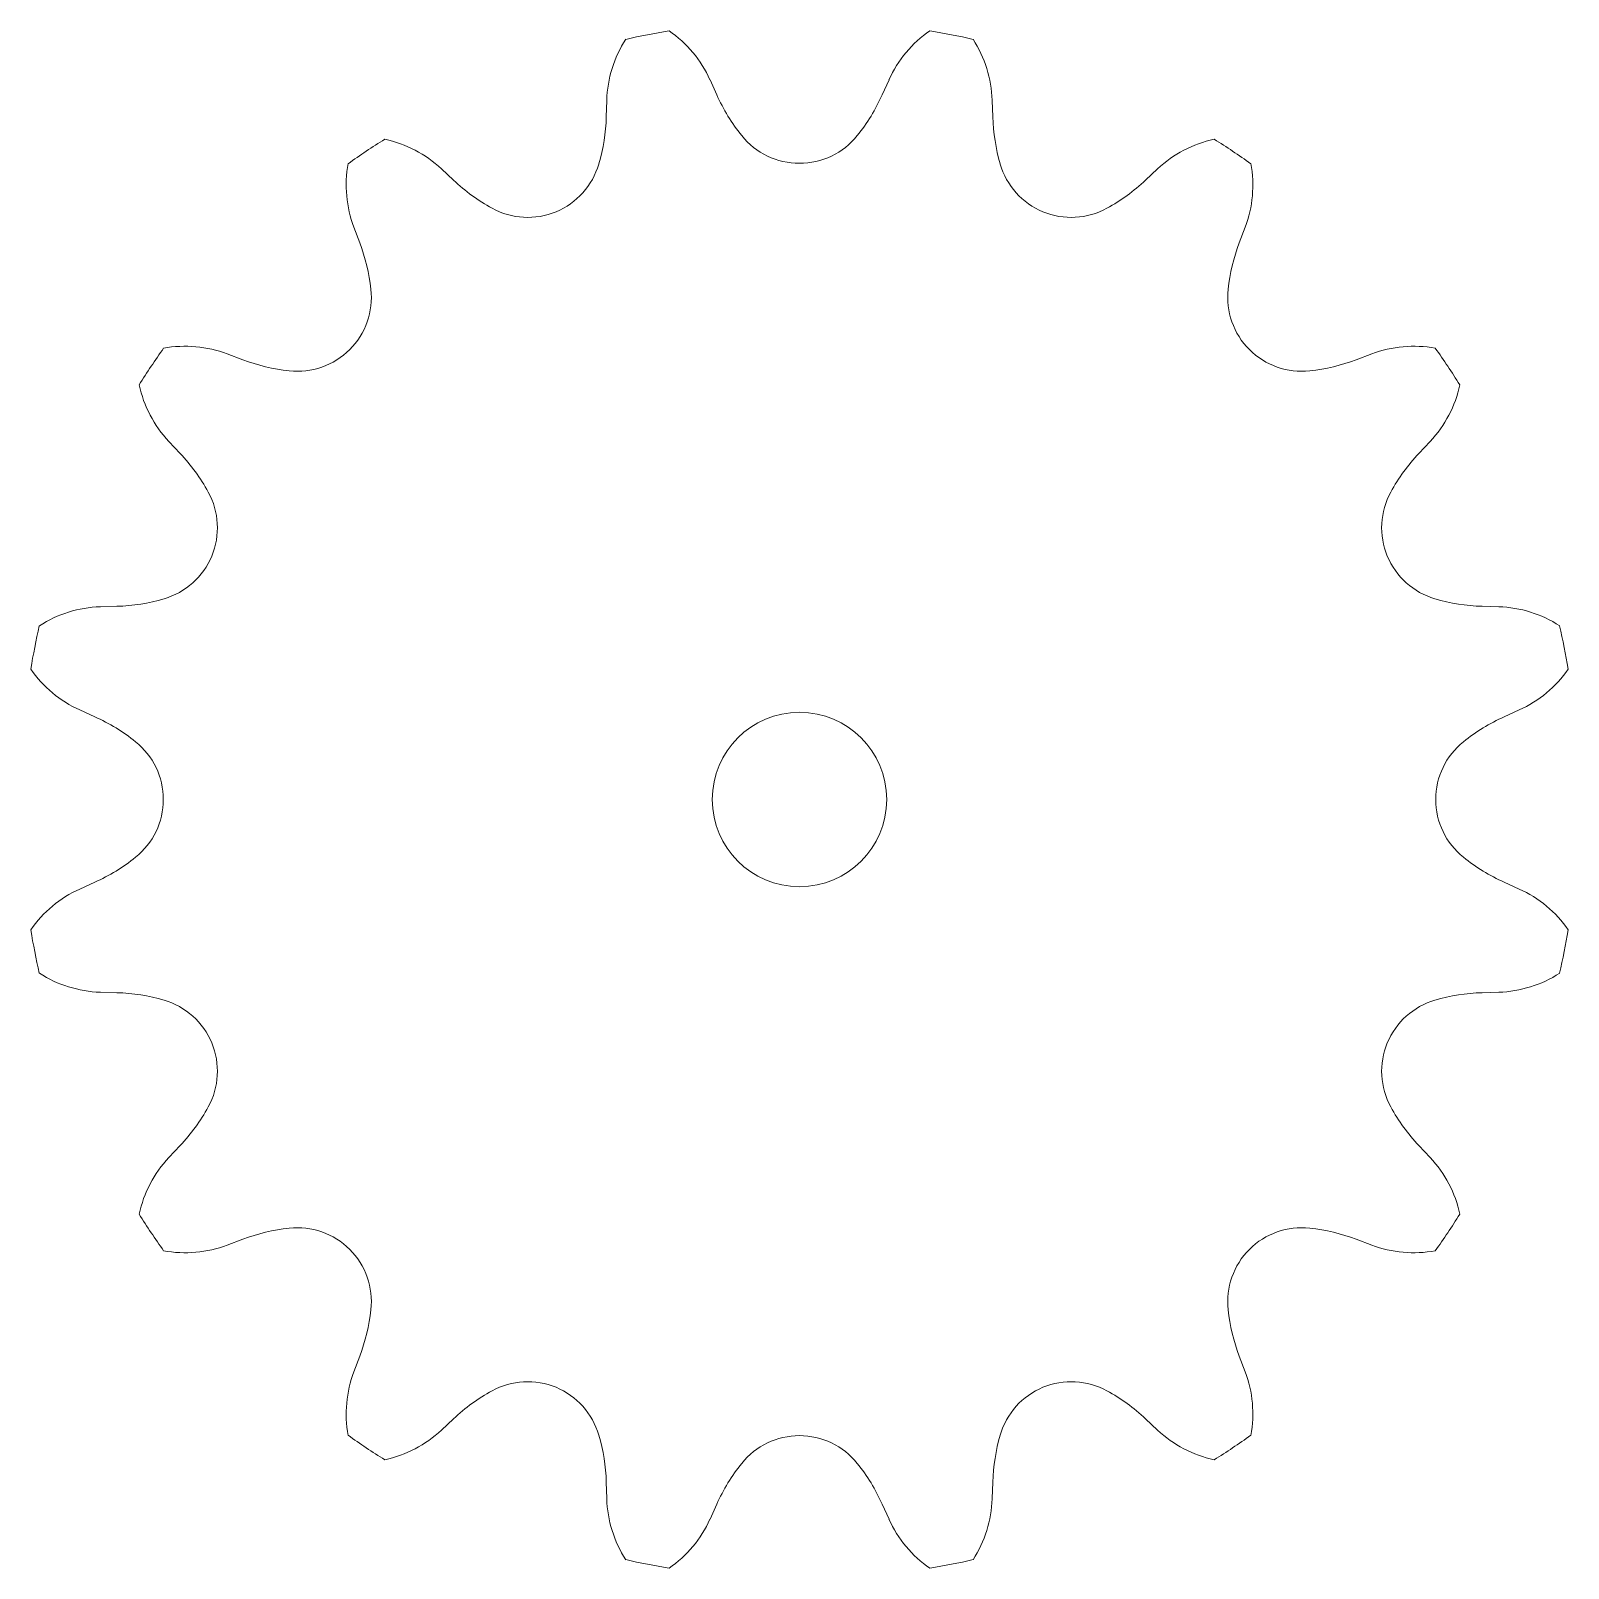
# Model space of a CAD drawing. Header units: inches. Extents: x 1.61 to 3, y 1.42 to 2.81.
import ezdxf

# ---------------------------------------------------------------- set-up
doc = ezdxf.new("R2010")
doc.units = ezdxf.units.IN
doc.header["$MEASUREMENT"] = 0

msp = doc.modelspace()

# ---------------------------------------------------------------- linework, layer by layer
at = {"color": 7, "linetype": 'Continuous', "lineweight": 15}
for p, q in [((2.2302, 2.7496), (2.2241, 2.7631)), ((2.3856, 2.7631), (2.3795, 2.7496)), ((2.131, 2.7446), (2.1305, 2.7297)), ((2.4791, 2.7297), (2.4787, 2.7446)), ((1.9926, 2.6726), (1.9818, 2.6828)), ((2.6279, 2.6828), (2.617, 2.6726)), ((1.9028, 2.6301), (1.9081, 2.6162)), ((2.7015, 2.6162), (2.7068, 2.6301)), ((1.8026, 2.5106), (1.7886, 2.5159)), ((2.821, 2.5159), (2.8071, 2.5106)), ((1.7359, 2.437), (1.7461, 2.4261)), ((2.8635, 2.4261), (2.8737, 2.437)), ((1.689, 2.2882), (1.6741, 2.2877)), ((2.9356, 2.2877), (2.9207, 2.2882)), ((1.6556, 2.1947), (1.6692, 2.1885)), ((2.9405, 2.1885), (2.9541, 2.1947)), ((1.6692, 2.0392), (1.6556, 2.0331)), ((2.9541, 2.0331), (2.9405, 2.0392)), ((1.6741, 1.9401), (1.689, 1.9396)), ((2.9207, 1.9396), (2.9356, 1.9401)), ((1.7461, 1.8017), (1.7359, 1.7908)), ((2.8737, 1.7908), (2.8635, 1.8017)), ((1.7886, 1.7119), (1.8026, 1.7172)), ((2.8071, 1.7172), (2.821, 1.7119)), ((1.9081, 1.6116), (1.9028, 1.5977)), ((2.7068, 1.5977), (2.7015, 1.6116)), ((1.9818, 1.545), (1.9926, 1.5552)), ((2.617, 1.5552), (2.6279, 1.545)), ((2.1305, 1.4981), (2.131, 1.4832)), ((2.4787, 1.4832), (2.4791, 1.4981)), ((2.2241, 1.4646), (2.2302, 1.4782)), ((2.3795, 1.4782), (2.3856, 1.4646))]:
    msp.add_line(p, q, dxfattribs=at)
msp.add_circle((2.3048, 2.1139), 0.0787, dxfattribs=at)
for centre, radius, start, end in [((2.3048, 2.1139), 0.7034, 99.6316, 102.8684), ((2.1263, 2.7191), 0.1072, 24.25, 55.4388), ((2.4833, 2.7191), 0.1072, 124.5612, 155.75), ((2.3048, 2.1139), 0.7034, 77.1316, 80.3684), ((2.2381, 2.7414), 0.1072, 147.0612, 178.25), ((2.3715, 2.7414), 0.1072, 1.75, 32.9388), ((2.3859, 2.8197), 0.1708, 204.25, 218.75), ((2.2237, 2.8197), 0.1708, 321.25, 335.75), ((1.9598, 2.735), 0.1708, 343.75, 358.25), ((2.6499, 2.735), 0.1708, 181.75, 196.25), ((2.3048, 2.1139), 0.7034, 122.1316, 125.3684), ((1.9083, 2.6047), 0.1072, 46.75, 77.9388), ((2.3048, 2.7546), 0.0668, 218.75, 321.25), ((2.7013, 2.6047), 0.1072, 102.0612, 133.25), ((2.3048, 2.1139), 0.7034, 54.6316, 57.8684), ((2.0031, 2.6681), 0.1072, 169.5612, 200.75), ((2.0596, 2.7058), 0.0668, 241.25, 343.75), ((2.55, 2.7058), 0.0668, 196.25, 298.75), ((2.6066, 2.6681), 0.1072, 339.25, 10.4388), ((2.1097, 2.797), 0.1708, 226.75, 241.25), ((2.5, 2.797), 0.1708, 298.75, 313.25), ((1.7484, 2.5556), 0.1708, 6.25, 20.75), ((2.8613, 2.5556), 0.1708, 159.25, 173.75), ((1.8518, 2.567), 0.0668, 263.75, 6.25), ((2.7579, 2.567), 0.0668, 173.75, 276.25), ((2.3048, 2.1139), 0.7034, 144.6316, 147.8684), ((1.7506, 2.4156), 0.1072, 69.25, 100.4388), ((1.8631, 2.6703), 0.1708, 249.25, 263.75), ((2.7466, 2.6703), 0.1708, 276.25, 290.75), ((2.859, 2.4156), 0.1072, 79.5612, 110.75), ((2.3048, 2.1139), 0.7034, 32.1316, 35.3684), ((1.814, 2.5104), 0.1072, 192.0612, 223.25), ((2.7957, 2.5104), 0.1072, 316.75, 347.9388), ((1.6217, 2.3091), 0.1708, 28.75, 43.25), ((2.988, 2.3091), 0.1708, 136.75, 151.25), ((1.7129, 2.3591), 0.0668, 286.25, 28.75), ((2.8968, 2.3591), 0.0668, 151.25, 253.75), ((1.6838, 2.4589), 0.1708, 271.75, 286.25), ((2.9259, 2.4589), 0.1708, 253.75, 268.25), ((1.6774, 2.1806), 0.1072, 91.75, 122.9388), ((2.9323, 2.1806), 0.1072, 57.0612, 88.25), ((2.3048, 2.1139), 0.7034, 167.1316, 170.3684), ((2.3048, 2.1139), 0.7034, 9.6316, 12.8684), ((1.6996, 2.2924), 0.1072, 214.5612, 245.75), ((2.91, 2.2924), 0.1072, 294.25, 325.4388), ((1.599, 2.0328), 0.1708, 51.25, 65.75), ((3.0107, 2.0328), 0.1708, 114.25, 128.75), ((1.6641, 2.1139), 0.0668, 308.75, 51.25), ((2.9456, 2.1139), 0.0668, 128.75, 231.25), ((1.599, 2.195), 0.1708, 294.25, 308.75), ((3.0107, 2.195), 0.1708, 231.25, 245.75), ((1.6996, 1.9354), 0.1072, 114.25, 145.4388), ((2.91, 1.9354), 0.1072, 34.5612, 65.75), ((2.3048, 2.1139), 0.7034, 189.6316, 192.8684), ((2.3048, 2.1139), 0.7034, 347.1316, 350.3684), ((1.6774, 2.0472), 0.1072, 237.0612, 268.25), ((2.9323, 2.0472), 0.1072, 271.75, 302.9388), ((1.6838, 1.7689), 0.1708, 73.75, 88.25), ((1.7129, 1.8687), 0.0668, 331.25, 73.75), ((2.8968, 1.8687), 0.0668, 106.25, 208.75), ((2.9259, 1.7689), 0.1708, 91.75, 106.25), ((1.6217, 1.9187), 0.1708, 316.75, 331.25), ((2.988, 1.9187), 0.1708, 208.75, 223.25), ((1.814, 1.7174), 0.1072, 136.75, 167.9388), ((2.7957, 1.7174), 0.1072, 12.0612, 43.25), ((2.3048, 2.1139), 0.7034, 212.1316, 215.3684), ((2.3048, 2.1139), 0.7034, 324.6316, 327.8684), ((1.8631, 1.5574), 0.1708, 96.25, 110.75), ((1.8518, 1.6608), 0.0668, 353.75, 96.25), ((2.7579, 1.6608), 0.0668, 83.75, 186.25), ((2.7466, 1.5574), 0.1708, 69.25, 83.75), ((1.7506, 1.8122), 0.1072, 259.5612, 290.75), ((2.859, 1.8122), 0.1072, 249.25, 280.4388), ((1.7484, 1.6722), 0.1708, 339.25, 353.75), ((2.8613, 1.6722), 0.1708, 186.25, 200.75), ((2.0031, 1.5597), 0.1072, 159.25, 190.4388), ((2.6066, 1.5597), 0.1072, 349.5612, 20.75), ((2.0596, 1.5219), 0.0668, 16.25, 118.75), ((2.55, 1.5219), 0.0668, 61.25, 163.75), ((2.1097, 1.4308), 0.1708, 118.75, 133.25), ((2.5, 1.4308), 0.1708, 46.75, 61.25), ((2.3048, 2.1139), 0.7034, 234.6316, 237.8684), ((1.9083, 1.6231), 0.1072, 282.0612, 313.25), ((1.9598, 1.4928), 0.1708, 1.75, 16.25), ((2.3048, 1.4732), 0.0668, 38.75, 141.25), ((2.6499, 1.4928), 0.1708, 163.75, 178.25), ((2.7013, 1.6231), 0.1072, 226.75, 257.9388), ((2.3048, 2.1139), 0.7034, 302.1316, 305.3684), ((2.3859, 1.4081), 0.1708, 141.25, 155.75), ((2.2237, 1.4081), 0.1708, 24.25, 38.75), ((2.2381, 1.4864), 0.1072, 181.75, 212.9388), ((2.3715, 1.4864), 0.1072, 327.0612, 358.25), ((2.1263, 1.5087), 0.1072, 304.5612, 335.75), ((2.4833, 1.5087), 0.1072, 204.25, 235.4388), ((2.3048, 2.1139), 0.7034, 257.1316, 260.3684), ((2.3048, 2.1139), 0.7034, 279.6316, 282.8684)]:
    msp.add_arc(centre, radius, start, end, dxfattribs=at)

doc.saveas('drawing.dxf')
